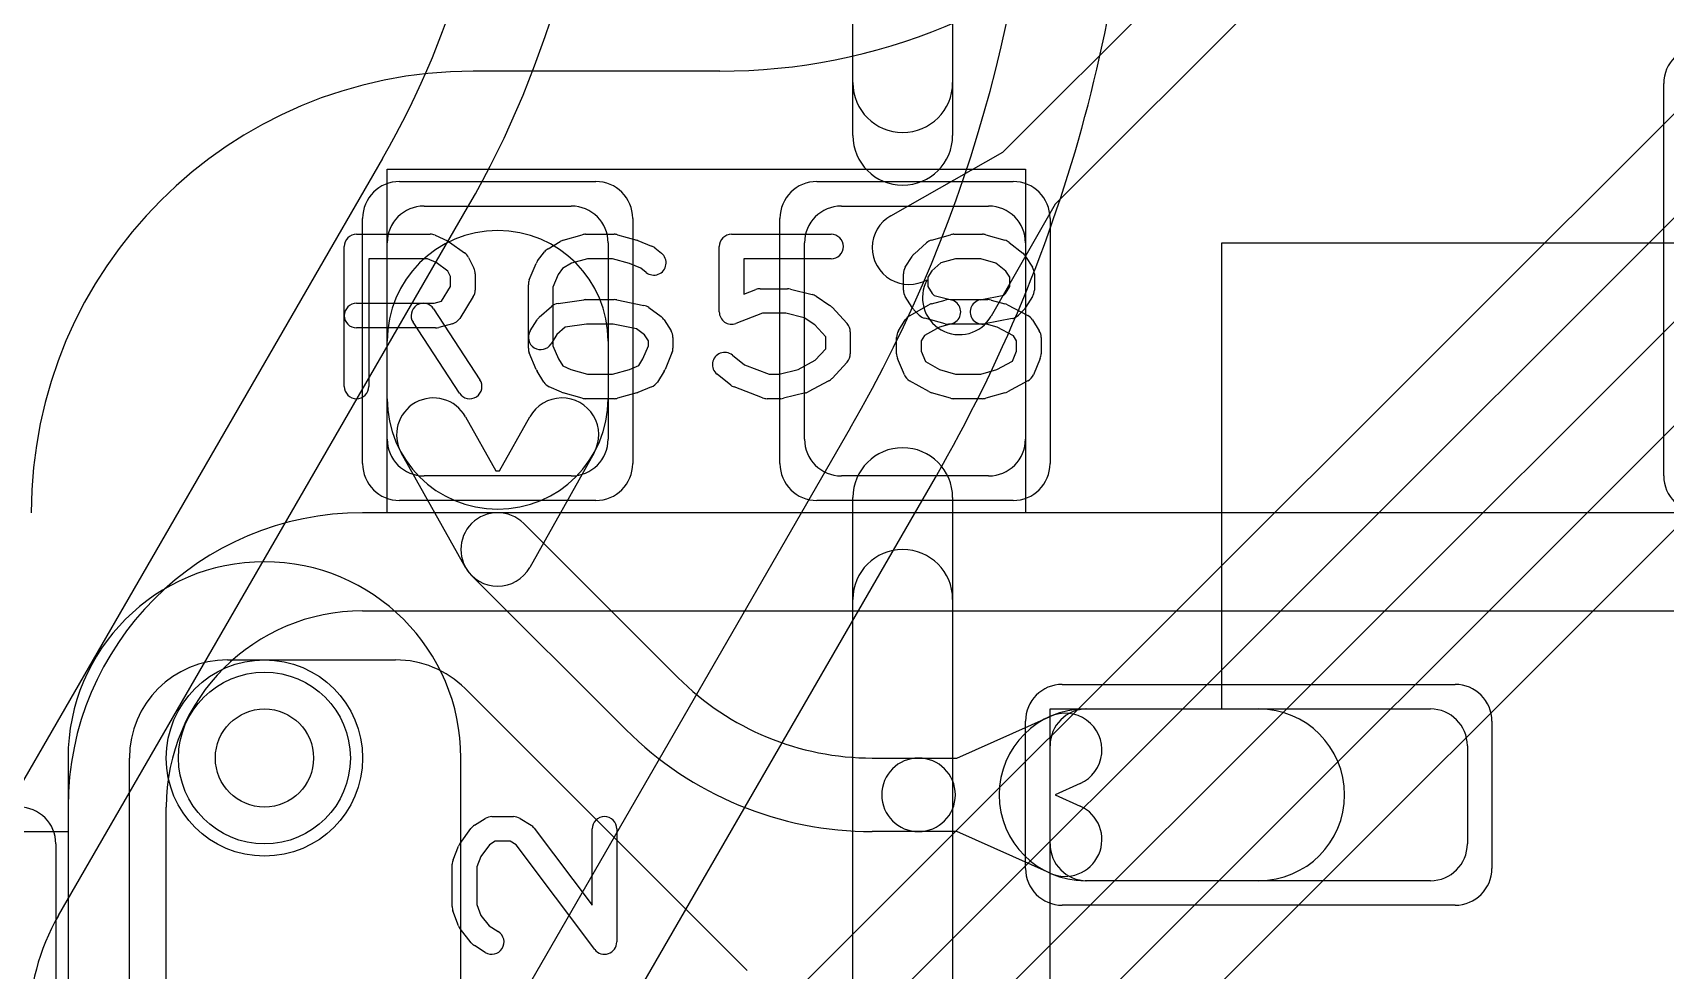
# Model space of a CAD drawing. Extents: x -3.9 to 29.3, y -3.9 to 20.
# Drawn here: x 5.028 to 8.353, y 12.367 to 14.279 of the extents above; entities that cross this region are included whole.
import ezdxf

# ---------------------------------------------------------------- set-up
doc = ezdxf.new("R2010")
doc.units = 0
for name, color, linetype in [('Hole', 1, 'CONTINUOUS'), ('L1', 3, 'CONTINUOUS'), ('L2', 3, 'CONTINUOUS'), ('L3', 3, 'CONTINUOUS'), ('L4', 3, 'CONTINUOUS'), ('MetalMask-A', 176, 'CONTINUOUS'), ('PartsArea-A', 111, 'CONTINUOUS'), ('PartsSilk-A', 221, 'CONTINUOUS'), ('Resist-A', 2, 'CONTINUOUS'), ('Resist-B', 2, 'CONTINUOUS'), ('Silk-A', 140, 'CONTINUOUS')]:
    doc.layers.add(name, color=color, linetype=linetype)

msp = doc.modelspace()

# ---------------------------------------------------------------- linework, layer by layer
at = {"layer": 'Hole'}
msp.add_circle((5.5, 12.8), 0.1, dxfattribs=at)
at = {"layer": 'L1'}
for p, q in [((7.00414, 14.0352), (7.75984, 14.7909)), ((7.8659, 14.68484), (7.1102, 13.92914)), ((6.42721, 14.2), (5.925, 14.2)), ((6.77586, 13.9054), (7.00414, 14.0352)), ((5.825, 13.925), (6.125, 13.925)), ((6.675, 13.925), (6.975, 13.925)), ((7.1102, 13.92914), (6.9804, 13.70086)), ((5.75, 13.45), (5.75, 13.85)), ((6.2, 13.85), (6.2, 13.45)), ((6.6, 13.45), (6.6, 13.85)), ((7.05, 13.85), (7.05, 13.45)), ((5.75, 13.53214), (5.75, 13.65)), ((6.2, 13.65), (6.2, 13.53214)), ((5.90956, 13.49551), (5.97118, 13.3854)), ((5.97882, 13.3854), (6.04044, 13.49551)), ((5.90955, 13.18837), (5.77866, 13.42225)), ((6.17134, 13.42225), (6.04045, 13.18837)), ((6.125, 13.375), (5.825, 13.375)), ((5.97118, 13.3854), (5.97882, 13.3854)), ((6.975, 13.375), (6.675, 13.375)), ((6.02803, 13.27803), (6.34205, 12.96402)), ((6.23598, 12.85796), (5.92197, 13.17197)), ((5.42504, 13), (5.76716, 13)), ((5.90858, 12.94142), (6.48284, 12.36716)), ((6.91043, 12.8), (7.1, 12.88476)), ((7.17143, 12.9), (7.525, 12.9)), ((7.175, 12.9), (7.875, 12.9)), ((7.1, 12.625), (7.1, 12.825)), ((7.95, 12.825), (7.95, 12.625)), ((5.22504, 12), (5.22504, 12.8)), ((6.73803, 12.8), (6.83223, 12.8)), ((6.83223, 12.8), (6.91043, 12.8)), ((7.16122, 12.74782), (7.11018, 12.725)), ((7.11018, 12.725), (7.16122, 12.70218)), ((6.83223, 12.65), (6.73803, 12.65)), ((6.91043, 12.65), (6.83223, 12.65)), ((7.1, 12.56524), (6.91043, 12.65)), ((7.525, 12.55), (7.17143, 12.55)), ((7.875, 12.55), (7.175, 12.55))]:
    msp.add_line(p, q, dxfattribs=at)
msp.add_circle((5.5, 12.8), 0.2, dxfattribs=at)
for centre, radius, start, end in [((5.925, 13.3), 1.65004, 90, 180), ((5.925, 13.3), 1.5, 90, 180), ((6.4272, 15.4), 1.2, -89.99952, -45), ((5.925, 13.3), 0.9, 90, 180), ((5.825, 13.85), 0.075, 90, 180), ((6.125, 13.85), 0.075, 0, 90), ((6.675, 13.85), 0.075, 90, 180), ((6.81293, 13.8402), 0.075, 119.62075, -60.37707), ((6.975, 13.85), 0.075, 0, 90), ((5.975, 13.65), 0.225, 0, 180), ((6.9152, 13.73793), 0.075, 150.37925, -29.62292), ((5.975, 13.53214), 0.225, 180, 0), ((5.84411, 13.45888), 0.075, 29.23416, -150.76662), ((6.10589, 13.45888), 0.075, -29.23416, 150.76662), ((5.825, 13.45), 0.075, 180, -90), ((6.125, 13.45), 0.075, -90, 0), ((6.675, 13.45), 0.075, 180, -90), ((6.975, 13.45), 0.075, -90, 0), ((5.975, 13.225), 0.075, 45, -135), ((5.975, 13.225), 0.075, -150.76584, -29.23416), ((5.42504, 12.8), 0.2, 90, 180), ((5.76716, 12.8), 0.2, 45, 90), ((6.73803, 13.36), 0.56, -135, -90), ((7.17143, 12.725), 0.175, 90, -90), ((7.175, 12.825), 0.075, 90, 180), ((7.13061, 12.81629), 0.075, -65.91263, 114.08968), ((7.525, 12.725), 0.175, -90, 90), ((7.875, 12.825), 0.075, 0, 90), ((6.73803, 13.36), 0.71, -135.00057, -90), ((6.83223, 12.725), 0.075, 90, -90), ((6.83223, 12.725), 0.075, -90, 90), ((7.13061, 12.63371), 0.075, -114.08737, 65.91032), ((7.175, 12.625), 0.075, 180, -90), ((7.875, 12.625), 0.075, -90, 0)]:
    msp.add_arc(centre, radius, start, end, dxfattribs=at)
at = {"layer": 'L2'}
for p, q in [((5.09996, 12.8), (5.09996, 12)), ((5.90004, 12), (5.90004, 12.8))]:
    msp.add_line(p, q, dxfattribs=at)
msp.add_arc((5.5, 12.8), 0.40004, 0, 180, dxfattribs=at)
at = {"layer": 'L3'}
for p, q in [((12.36863, 13.30004), (5.7, 13.30004)), ((5.7, 13.1), (12.36863, 13.1)), ((5.09996, 12.7), (5.09996, 12)), ((5.3, 12), (5.3, 12.7))]:
    msp.add_line(p, q, dxfattribs=at)
msp.add_circle((5.5, 12.8), 0.2, dxfattribs=at)
for radius in [0.60004, 0.4]:
    msp.add_arc((5.7, 12.7), radius, 90, 180, dxfattribs=at)
at = {"layer": 'L4'}
for p, q in [((8.48413, 14.22665), (6.82994, 12.57246)), ((6.41255, 11.94287), (8.59023, 14.12055)), ((5.74051, 14.02205), (4.90735, 12.57893)), ((8.69629, 14.01449), (6.51861, 11.83681)), ((5.08059, 12.47893), (5.91375, 13.92203)), ((6.74697, 11.85303), (8.80243, 13.90849)), ((8.90849, 13.80243), (6.85303, 11.74697)), ((6.69318, 13.47203), (5.86001, 12.02893)), ((6.03325, 11.92891), (6.86642, 13.37201)), ((6.8295, 12.57202), (6.30645, 12.04897))]:
    msp.add_line(p, q, dxfattribs=at)
msp.add_circle((5.5, 12.8), 0.2, dxfattribs=at)
for centre, radius, start, end in [((4.225, 14.89702), 1.74996, -29.99971, 0), ((4.225, 14.89702), 1.95, -29.99974, 0), ((4.225, 14.89702), 2.85, -29.99975, 0), ((4.225, 14.89702), 3.05004, -29.99976, 0), ((5.4703, 12.25392), 0.65003, 150.00071, -29.99929), ((6.77649, 12.62503), 0.07497, -45, -44.52444), ((5.4703, 12.25393), 0.45, 149.99991, -29.99988)]:
    msp.add_arc(centre, radius, start, end, dxfattribs=at)
at = {"layer": 'MetalMask-A'}
for p, q in [((5.825, 13.925), (6.125, 13.925)), ((6.675, 13.925), (6.975, 13.925)), ((5.75, 13.45), (5.75, 13.85)), ((6.2, 13.85), (6.2, 13.45)), ((6.6, 13.45), (6.6, 13.85)), ((7.05, 13.85), (7.05, 13.45)), ((6.125, 13.375), (5.825, 13.375)), ((6.975, 13.375), (6.675, 13.375)), ((7.175, 12.9), (7.875, 12.9)), ((7.1, 12.625), (7.1, 12.825)), ((7.95, 12.825), (7.95, 12.625)), ((7.875, 12.55), (7.175, 12.55))]:
    msp.add_line(p, q, dxfattribs=at)
for centre, start, end in [((5.825, 13.85), 90, 180), ((6.125, 13.85), 0, 90), ((6.675, 13.85), 90, 180), ((6.975, 13.85), 0, 90), ((5.825, 13.45), 180, -90), ((6.125, 13.45), -90, 0), ((6.675, 13.45), 180, -90), ((6.975, 13.45), -90, 0), ((7.175, 12.825), 90, 180), ((7.875, 12.825), 0, 90), ((7.175, 12.625), 180, -90), ((7.875, 12.625), -90, 0)]:
    msp.add_arc(centre, 0.075, start, end, dxfattribs=at)
at = {"layer": 'PartsArea-A'}
for p, q in [((5.75, 13.3), (5.75, 14)), ((5.75, 14), (7.05, 14)), ((7.05, 14), (7.05, 13.3)), ((7.45, 12.9), (7.45, 13.85)), ((7.45, 13.85), (8.4, 13.85)), ((7.05, 13.3), (5.75, 13.3)), ((7.1, 10.6), (7.1, 12.9)), ((7.1, 12.9), (7.45, 12.9)), ((4.4, 12.65), (5.1, 12.65)), ((5.1, 12.65), (5.1, 11.35))]:
    msp.add_line(p, q, dxfattribs=at)
at = {"layer": 'PartsSilk-A'}
for p, q in [((6.6984, 14.06919), (6.6984, 14.5)), ((6.9016, 14.5), (6.9016, 14.06919)), ((5.6875, 13.86759), (5.8375, 13.86759)), ((6.15417, 13.86759), (6.2125, 13.86759)), ((6.45139, 13.86759), (6.65417, 13.86759)), ((6.90417, 13.86759), (6.9625, 13.86759)), ((5.6625, 13.55741), (5.6625, 13.84259)), ((5.84765, 13.86544), (5.87265, 13.85433)), ((5.8772, 13.8517), (5.90776, 13.82948)), ((6.07754, 13.83818), (6.10254, 13.85299)), ((6.10841, 13.85552), (6.1473, 13.86663)), ((6.21937, 13.86663), (6.25826, 13.85552)), ((6.26067, 13.85469), (6.28845, 13.84358)), ((6.29479, 13.83989), (6.30868, 13.82878)), ((6.42639, 13.70926), (6.42639, 13.84259)), ((6.82367, 13.82795), (6.84867, 13.85017)), ((6.85841, 13.85552), (6.8973, 13.86663)), ((6.96937, 13.86663), (7.00826, 13.85552)), ((7.01701, 13.851), (7.04479, 13.82878)), ((5.8322, 13.81759), (5.7125, 13.81759)), ((5.7125, 13.81759), (5.7125, 13.55741)), ((5.84993, 13.80971), (5.8322, 13.81759)), ((5.87343, 13.79263), (5.84993, 13.80971)), ((5.91542, 13.82044), (5.92653, 13.79822)), ((6.03942, 13.77442), (6.05331, 13.80776)), ((6.05639, 13.81315), (6.07028, 13.83167)), ((6.12525, 13.80833), (6.1073, 13.79769)), ((6.15767, 13.81759), (6.12525, 13.80833)), ((6.209, 13.81759), (6.15767, 13.81759)), ((6.24329, 13.80779), (6.209, 13.81759)), ((6.26645, 13.79853), (6.24329, 13.80779)), ((6.65417, 13.81759), (6.47639, 13.81759)), ((6.47639, 13.81759), (6.47639, 13.74554)), ((6.80519, 13.80029), (6.81908, 13.82251)), ((6.87763, 13.80901), (6.85957, 13.79296)), ((6.90767, 13.81759), (6.87763, 13.80901)), ((6.959, 13.81759), (6.90767, 13.81759)), ((6.9897, 13.80882), (6.959, 13.81759)), ((7.01023, 13.7924), (6.9897, 13.80882)), ((7.05037, 13.82251), (7.06426, 13.80029)), ((5.87917, 13.78114), (5.87343, 13.79263)), ((5.87917, 13.76087), (5.87917, 13.78114)), ((5.92917, 13.78704), (5.92917, 13.7537)), ((6.09827, 13.78565), (6.0875, 13.75981)), ((6.1073, 13.79769), (6.09827, 13.78565)), ((6.27744, 13.78974), (6.26645, 13.79853)), ((6.80139, 13.7537), (6.80139, 13.78704)), ((6.85957, 13.79296), (6.85139, 13.77987)), ((6.85139, 13.77987), (6.85139, 13.76087)), ((7.01806, 13.77987), (7.01023, 13.7924)), ((7.01806, 13.76087), (7.01806, 13.77987)), ((7.06806, 13.78704), (7.06806, 13.7537)), ((5.86042, 13.73087), (5.87917, 13.76087)), ((5.92537, 13.74045), (5.89759, 13.69601)), ((6.0375, 13.63519), (6.0375, 13.76481)), ((6.0875, 13.75981), (6.0875, 13.64019)), ((6.09791, 13.72661), (6.15069, 13.73402)), ((6.15417, 13.73426), (6.2125, 13.73426)), ((6.47639, 13.74554), (6.50082, 13.75484)), ((6.50972, 13.75648), (6.56528, 13.75648)), ((6.57134, 13.75573), (6.61578, 13.74462)), ((6.62359, 13.74117), (6.65137, 13.72265)), ((6.81908, 13.71823), (6.80519, 13.74045)), ((6.85139, 13.76087), (6.85997, 13.74715)), ((6.85997, 13.74715), (6.86432, 13.7428)), ((6.86432, 13.7428), (6.89634, 13.73426)), ((6.89634, 13.73426), (6.97361, 13.73426)), ((6.9576, 13.73377), (7.00574, 13.7434)), ((7.00574, 13.7434), (7.00948, 13.74715)), ((7.00948, 13.74715), (7.01806, 13.76087)), ((7.06426, 13.74045), (7.05037, 13.71823)), ((5.6875, 13.72685), (5.84533, 13.72685)), ((5.84453, 13.71553), (5.93898, 13.57109)), ((5.84533, 13.72685), (5.86042, 13.73087)), ((6.05978, 13.69832), (6.08478, 13.72054)), ((6.2174, 13.73377), (6.27296, 13.72266)), ((6.28294, 13.71824), (6.30794, 13.69972)), ((6.51432, 13.70648), (6.46029, 13.6859)), ((6.5622, 13.70648), (6.51432, 13.70648)), ((6.59946, 13.69717), (6.5622, 13.70648)), ((6.65593, 13.71875), (6.68649, 13.68542)), ((6.81399, 13.70134), (6.85288, 13.72356)), ((6.83371, 13.70269), (6.8226, 13.7138)), ((6.85884, 13.72601), (6.88662, 13.73342)), ((6.98005, 13.73342), (7.00783, 13.72601)), ((7.01315, 13.72391), (7.05482, 13.70169)), ((7.04685, 13.7138), (7.03574, 13.70269)), ((5.84861, 13.67685), (5.6875, 13.67685)), ((5.89714, 13.54373), (5.80269, 13.68817)), ((5.88283, 13.6851), (5.85505, 13.67769)), ((6.0413, 13.67066), (6.05519, 13.69288)), ((6.11235, 13.67814), (6.09568, 13.66333)), ((6.15592, 13.68426), (6.11235, 13.67814)), ((6.21002, 13.68426), (6.15592, 13.68426)), ((6.25767, 13.67473), (6.21002, 13.68426)), ((6.27437, 13.66236), (6.25767, 13.67473)), ((6.31426, 13.69287), (6.32814, 13.67065)), ((6.62112, 13.68273), (6.59946, 13.69717)), ((6.64306, 13.65879), (6.62112, 13.68273)), ((6.69306, 13.66852), (6.69306, 13.62407)), ((6.7913, 13.67066), (6.80519, 13.69288)), ((6.87486, 13.67853), (6.84425, 13.66104)), ((6.88662, 13.6851), (6.84495, 13.69621)), ((6.8995, 13.6851), (6.87486, 13.67853)), ((6.97033, 13.68426), (6.89306, 13.68426)), ((7.02296, 13.69586), (6.9674, 13.68475)), ((6.99217, 13.67844), (6.97033, 13.68426)), ((7.0254, 13.66072), (6.99217, 13.67844)), ((7.06426, 13.69287), (7.07814, 13.67065)), ((6.09568, 13.66333), (6.0837, 13.64416)), ((6.0875, 13.64019), (6.09868, 13.61336)), ((6.27077, 13.61336), (6.28194, 13.64019)), ((6.28194, 13.65024), (6.27437, 13.66236)), ((6.28194, 13.64019), (6.28194, 13.65024)), ((6.33194, 13.65741), (6.33194, 13.63519)), ((6.64306, 13.6338), (6.64306, 13.65879)), ((6.7875, 13.62407), (6.7875, 13.65741)), ((6.84425, 13.66104), (6.8375, 13.65024)), ((6.8375, 13.65024), (6.8375, 13.62907)), ((7.03194, 13.65024), (7.0254, 13.66072)), ((7.03194, 13.62907), (7.03194, 13.65024)), ((7.08194, 13.65741), (7.08194, 13.62407)), ((6.05331, 13.59224), (6.03942, 13.62558)), ((6.09868, 13.61336), (6.10742, 13.59937)), ((6.2623, 13.59981), (6.27077, 13.61336)), ((6.33002, 13.62558), (6.31614, 13.59224)), ((6.45312, 13.62137), (6.47784, 13.6016)), ((6.47784, 13.6016), (6.52821, 13.58241)), ((6.58678, 13.59203), (6.62196, 13.61079)), ((6.62196, 13.61079), (6.64306, 13.6338)), ((6.68649, 13.60717), (6.65593, 13.57384)), ((6.80331, 13.58112), (6.78942, 13.61445)), ((6.8375, 13.62907), (6.84619, 13.60822)), ((6.84619, 13.60822), (6.87506, 13.59173)), ((6.99197, 13.59183), (7.02342, 13.6086)), ((7.02342, 13.6086), (7.03194, 13.62907)), ((7.08002, 13.61446), (7.06614, 13.58113)), ((6.06908, 13.56638), (6.05519, 13.5886)), ((6.10742, 13.59937), (6.12383, 13.59208)), ((6.12383, 13.59208), (6.15767, 13.58241)), ((6.15767, 13.58241), (6.209, 13.58241)), ((6.209, 13.58241), (6.24329, 13.59221)), ((6.24329, 13.59221), (6.2623, 13.59981)), ((6.31426, 13.5886), (6.30037, 13.56638)), ((6.44966, 13.56011), (6.42188, 13.58233)), ((6.52821, 13.58241), (6.54831, 13.58241)), ((6.54831, 13.58241), (6.58678, 13.59203)), ((6.64926, 13.56868), (6.60759, 13.54646)), ((6.85288, 13.54681), (6.81399, 13.56903)), ((6.87506, 13.59173), (6.90767, 13.58241)), ((6.90767, 13.58241), (6.959, 13.58241)), ((6.959, 13.58241), (6.99197, 13.59183)), ((7.05482, 13.56868), (7.01315, 13.54646)), ((6.10513, 13.54567), (6.08013, 13.55678)), ((6.1473, 13.53337), (6.10841, 13.54448)), ((6.25826, 13.54448), (6.21937, 13.53337)), ((6.28845, 13.55642), (6.26067, 13.54531)), ((6.51471, 13.53405), (6.45638, 13.55627)), ((6.60189, 13.54427), (6.55745, 13.53316)), ((6.8973, 13.53337), (6.85841, 13.54448)), ((7.00826, 13.54448), (6.96937, 13.53337)), ((6.2125, 13.53241), (6.15417, 13.53241)), ((6.55139, 13.53241), (6.52361, 13.53241)), ((6.9625, 13.53241), (6.90417, 13.53241)), ((6.6984, 9), (6.6984, 13.33081)), ((6.9016, 13.33081), (6.9016, 9.1016)), ((5.92749, 12.66287), (5.94971, 12.67676)), ((5.96296, 12.68056), (6.00741, 12.68056)), ((6.02066, 12.67676), (6.04288, 12.66287)), ((5.8983, 12.62581), (5.92052, 12.65637)), ((6.04961, 12.6567), (6.16759, 12.49983)), ((6.16759, 12.49983), (6.16759, 12.65556)), ((6.21759, 12.65556), (6.21759, 12.425)), ((5.8842, 12.59261), (5.89531, 12.62039)), ((5.95811, 12.62304), (5.94057, 12.59893)), ((5.97013, 12.63056), (5.95811, 12.62304)), ((6.00024, 12.63056), (5.97013, 12.63056)), ((6.01244, 12.62293), (6.00024, 12.63056)), ((6.17261, 12.40997), (6.01244, 12.62293)), ((5.88241, 12.49722), (5.88241, 12.58333)), ((5.94057, 12.59893), (5.93241, 12.57852)), ((5.93241, 12.57852), (5.93241, 12.50162)), ((5.89503, 12.45813), (5.88392, 12.48868)), ((5.93241, 12.50162), (5.94061, 12.47908)), ((5.94061, 12.47908), (5.9576, 12.45783)), ((5.92122, 12.42327), (5.899, 12.45105)), ((5.9576, 12.45783), (5.97621, 12.4462)), ((5.94971, 12.4038), (5.92749, 12.41769))]:
    msp.add_line(p, q, dxfattribs=at)
for centre, radius, start, end in [((6.8, 14.06919), 0.1016, 180, 0), ((5.6875, 13.84259), 0.025, 90, 180), ((5.8375, 13.84259), 0.025, 66.04914, 90), ((6.15417, 13.84259), 0.025, 90, 105.94854), ((6.2125, 13.84259), 0.025, 74.05146, 90), ((6.45139, 13.84259), 0.025, 90, 180), ((6.65417, 13.84259), 0.025, -90, 90), ((6.90417, 13.84259), 0.025, 90, 105.94854), ((6.9625, 13.84259), 0.025, 74.05146, 90), ((5.8625, 13.83148), 0.025, 53.98274, 66.03964), ((6.09028, 13.81667), 0.025, 120.63752, 143.1301), ((6.11528, 13.83148), 0.025, 105.94854, 120.63752), ((6.25139, 13.83148), 0.025, 68.2071, 74.05146), ((6.27917, 13.82037), 0.025, 51.33303, 68.2071), ((6.86528, 13.83148), 0.025, 105.94854, 131.62783), ((7.00139, 13.83148), 0.025, 51.33303, 74.05146), ((5.89306, 13.80926), 0.025, 26.56505, 53.97932), ((6.07639, 13.79815), 0.025, 143.1301, 157.39424), ((6.29306, 13.80926), 0.025, -128.66697, 51.34522), ((6.84028, 13.80926), 0.025, 131.62783, 147.99462), ((7.02917, 13.80926), 0.025, 32.00538, 51.33303), ((5.90417, 13.78704), 0.025, 0, 26.56505), ((6.0625, 13.76481), 0.025, 157.39424, 180), ((6.82639, 13.78704), 0.025, 147.99462, 180), ((7.04306, 13.78704), 0.025, 0, 32.00538), ((5.90417, 13.7537), 0.025, -32.00538, 0), ((6.15417, 13.70926), 0.025, 90, 98.00047), ((6.2125, 13.70926), 0.025, 78.69456, 90), ((6.50972, 13.73148), 0.025, 90, 110.85364), ((6.56528, 13.73148), 0.025, 75.96932, 90), ((6.60972, 13.72037), 0.025, 56.30358, 75.96376), ((6.82639, 13.7537), 0.025, 180, -147.99462), ((6.89306, 13.70926), 0.025, -75.07449, 104.93527), ((6.97361, 13.70926), 0.025, 75.07449, 90), ((7.04306, 13.7537), 0.025, -32.00538, 0), ((5.6875, 13.70185), 0.025, 90, -90), ((5.82361, 13.70185), 0.025, 33.18146, -146.81914), ((6.10139, 13.70185), 0.025, 98.00047, 131.62783), ((6.26806, 13.69815), 0.025, 53.47387, 78.69456), ((6.45139, 13.70926), 0.025, 180, -69.1435), ((6.6375, 13.70185), 0.025, 42.5203, 56.30993), ((6.82639, 13.67963), 0.025, 119.73351, 147.98998), ((6.84028, 13.73148), 0.025, -147.99462, -135), ((6.85139, 13.72037), 0.025, -135, -104.92551), ((6.86528, 13.70185), 0.025, 104.92551, 119.74171), ((6.9625, 13.70926), 0.025, 101.30544, -78.69205), ((7.00139, 13.70185), 0.025, 61.9383, 75.06473), ((7.01806, 13.72037), 0.025, -78.69456, -45), ((7.02917, 13.73148), 0.025, -45, -32.00538), ((7.04306, 13.67963), 0.025, 31.98594, 61.9318), ((5.84861, 13.70185), 0.025, -90, -75.06473), ((5.87639, 13.70926), 0.025, -75.07449, -32.01002), ((6.0625, 13.65741), 0.025, 147.99462, -32.01002), ((6.07639, 13.67963), 0.025, 131.62783, 147.99462), ((6.29306, 13.67963), 0.025, 31.98594, 53.47387), ((6.30694, 13.65741), 0.025, 0, 31.98594), ((6.66806, 13.66852), 0.025, 0, 42.51745), ((6.8125, 13.65741), 0.025, 147.99462, 180), ((6.89306, 13.70926), 0.025, -104.92551, -90), ((7.05694, 13.65741), 0.025, 0, 31.99147), ((6.0625, 13.63519), 0.025, 180, -157.39424), ((6.30694, 13.63519), 0.025, -22.60576, 0), ((6.4375, 13.60185), 0.025, 51.33303, -128.65478), ((6.66806, 13.62407), 0.025, -42.5203, 0), ((6.8125, 13.62407), 0.025, 180, -157.37647), ((7.05694, 13.62407), 0.025, -22.60576, 0), ((5.91806, 13.55741), 0.025, -146.81854, 33.18086), ((6.07639, 13.60185), 0.025, -157.39424, -147.99462), ((6.29306, 13.60185), 0.025, -32.00538, -22.60576), ((6.6375, 13.59074), 0.025, -61.9383, -42.51745), ((6.82639, 13.59074), 0.025, -157.37309, -119.74171), ((7.04306, 13.59074), 0.025, -61.9383, -22.60888), ((5.6875, 13.55741), 0.025, 180, 0), ((6.09028, 13.57963), 0.025, -147.99462, -113.95086), ((6.11528, 13.56852), 0.025, -113.95086, -105.94854), ((6.25139, 13.56852), 0.025, -74.05146, -68.2071), ((6.27917, 13.57963), 0.025, -68.2071, -32.00538), ((6.46528, 13.57963), 0.025, -128.66697, -110.85364), ((6.59583, 13.56852), 0.025, -75.96932, -61.9318), ((6.86528, 13.56852), 0.025, -119.73351, -105.94345), ((7.00139, 13.56852), 0.025, -74.05146, -61.9318), ((6.15417, 13.55741), 0.025, -105.94854, -90), ((6.2125, 13.55741), 0.025, -90, -74.05146), ((6.52361, 13.55741), 0.025, -110.8565, -90), ((6.55139, 13.55741), 0.025, -90, -75.96376), ((6.90417, 13.55741), 0.025, -105.94854, -90), ((6.9625, 13.55741), 0.025, -90, -74.05655), ((6.8, 13.33081), 0.1016, 0, 180), ((5.96296, 12.65556), 0.025, 90, 122.01002), ((6.00741, 12.65556), 0.025, 57.99462, 90), ((6.19259, 12.65556), 0.025, 0, 180), ((5.94074, 12.64167), 0.025, 122.00538, 143.97932), ((6.02963, 12.64167), 0.025, 36.9524, 57.98998), ((5.91852, 12.61111), 0.025, 143.98274, 158.20215), ((5.90741, 12.58333), 0.025, 158.2071, 180), ((5.90741, 12.49722), 0.025, 180, -160.01539), ((5.91852, 12.46667), 0.025, -160.02081, -141.34522), ((5.96296, 12.425), 0.025, -122.00538, 57.98998), ((5.94074, 12.43889), 0.025, -141.33303, -122.01002), ((6.19259, 12.425), 0.025, -143.0476, 0)]:
    msp.add_arc(centre, radius, start, end, dxfattribs=at)
at = {"layer": 'Resist-A'}
for p, q in [((8.35, 13.375), (8.35, 14.175)), ((5.775, 13.975), (6.175, 13.975)), ((6.625, 13.975), (7.025, 13.975)), ((5.7, 13.4), (5.7, 13.9)), ((6.25, 13.9), (6.25, 13.4)), ((6.55, 13.4), (6.55, 13.9)), ((7.1, 13.9), (7.1, 13.4)), ((6.175, 13.325), (5.775, 13.325)), ((7.025, 13.325), (6.625, 13.325)), ((7.125, 12.95), (7.925, 12.95)), ((7.05, 12.575), (7.05, 12.875)), ((8, 12.875), (8, 12.575)), ((5.075, 12.625), (5.075, 12.225)), ((7.925, 12.5), (7.125, 12.5))]:
    msp.add_line(p, q, dxfattribs=at)
msp.add_circle((5.5, 12.8), 0.175, dxfattribs=at)
for centre, start, end in [((8.425, 14.175), 90, 180), ((5.775, 13.9), 90, 180), ((6.175, 13.9), 0, 90), ((6.625, 13.9), 90, 180), ((7.025, 13.9), 0, 90), ((5.775, 13.4), 180, -90), ((6.175, 13.4), -90, 0), ((6.625, 13.4), 180, -90), ((7.025, 13.4), -90, 0), ((8.425, 13.375), 180, -90), ((7.125, 12.875), 90, 180), ((7.925, 12.875), 0, 90), ((5, 12.625), 0, 90), ((7.125, 12.575), 180, -90), ((7.925, 12.575), -90, 0)]:
    msp.add_arc(centre, 0.075, start, end, dxfattribs=at)
at = {"layer": 'Resist-B'}
msp.add_circle((5.5, 12.8), 0.175, dxfattribs=at)
at = {"layer": 'Silk-A'}
for p, q in [((6.6984, 14.1766), (6.6984, 14.5)), ((6.9016, 14.5), (6.9016, 14.1766)), ((6.6984, 11.92327), (6.6984, 13.1234)), ((6.9016, 13.1234), (6.9016, 11.92327))]:
    msp.add_line(p, q, dxfattribs=at)
for centre, start, end in [((6.8, 14.1766), 180, 0), ((6.8, 13.1234), 0, 180)]:
    msp.add_arc(centre, 0.1016, start, end, dxfattribs=at)

doc.saveas('drawing.dxf')
